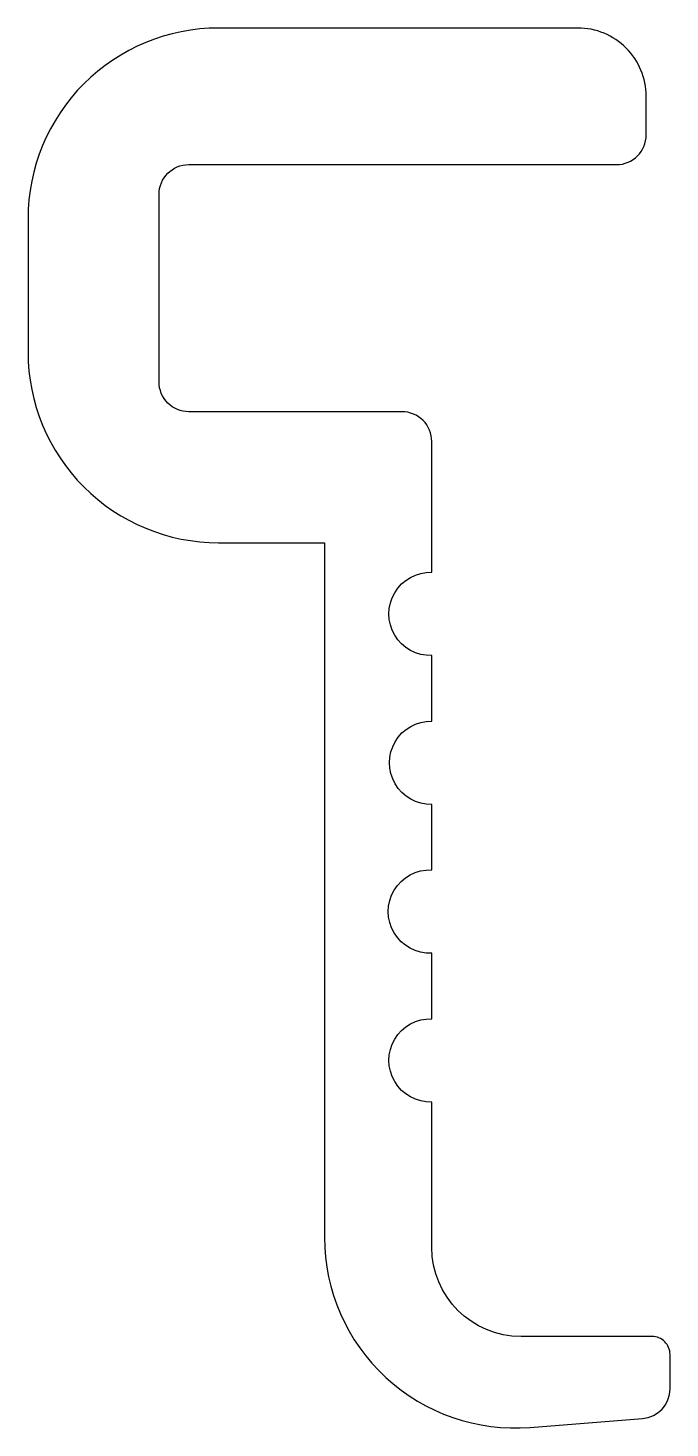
# Model space of a CAD drawing. Extents: x 146.3 to 157.1, y 206.2 to 229.7.
import ezdxf

# ---------------------------------------------------------------- set-up
doc = ezdxf.new("R2010")
doc.units = 0
doc.header["$LTSCALE"] = 15
doc.layers.get('0').update_dxf_attribs({"linetype": 'CONTINUOUS'})

msp = doc.modelspace()

# ---------------------------------------------------------------- linework, layer by layer
msp.add_lwpolyline([(156.694, 227.929), (156.694, 228.576, 0.414214), (155.547, 229.723), (149.515, 229.723, 0.414214), (146.315, 226.523), (146.315, 224.279, 0.414214), (149.515, 221.079), (151.294, 221.079), (151.294, 209.413, 0.437598), (154.747, 206.223), (156.633, 206.373, 0.391209), (157.094, 206.871), (157.094, 207.449, 0.414214), (156.794, 207.749), (154.594, 207.749, -0.414213), (153.094, 209.249), (153.094, 211.686, -1.029109), (153.094, 213.085), (153.094, 214.186, -1.043995), (153.094, 215.585), (153.094, 216.685, -1.014447), (153.094, 218.085), (153.094, 219.185, -1.029109), (153.094, 220.584), (153.094, 222.779, 0.414214), (152.594, 223.279), (149.015, 223.279, -0.414214), (148.515, 223.779), (148.515, 226.929, -0.414187), (149.015, 227.429), (156.194, 227.429, 0.414187)], format="xyb", close=True)

doc.saveas('drawing.dxf')
